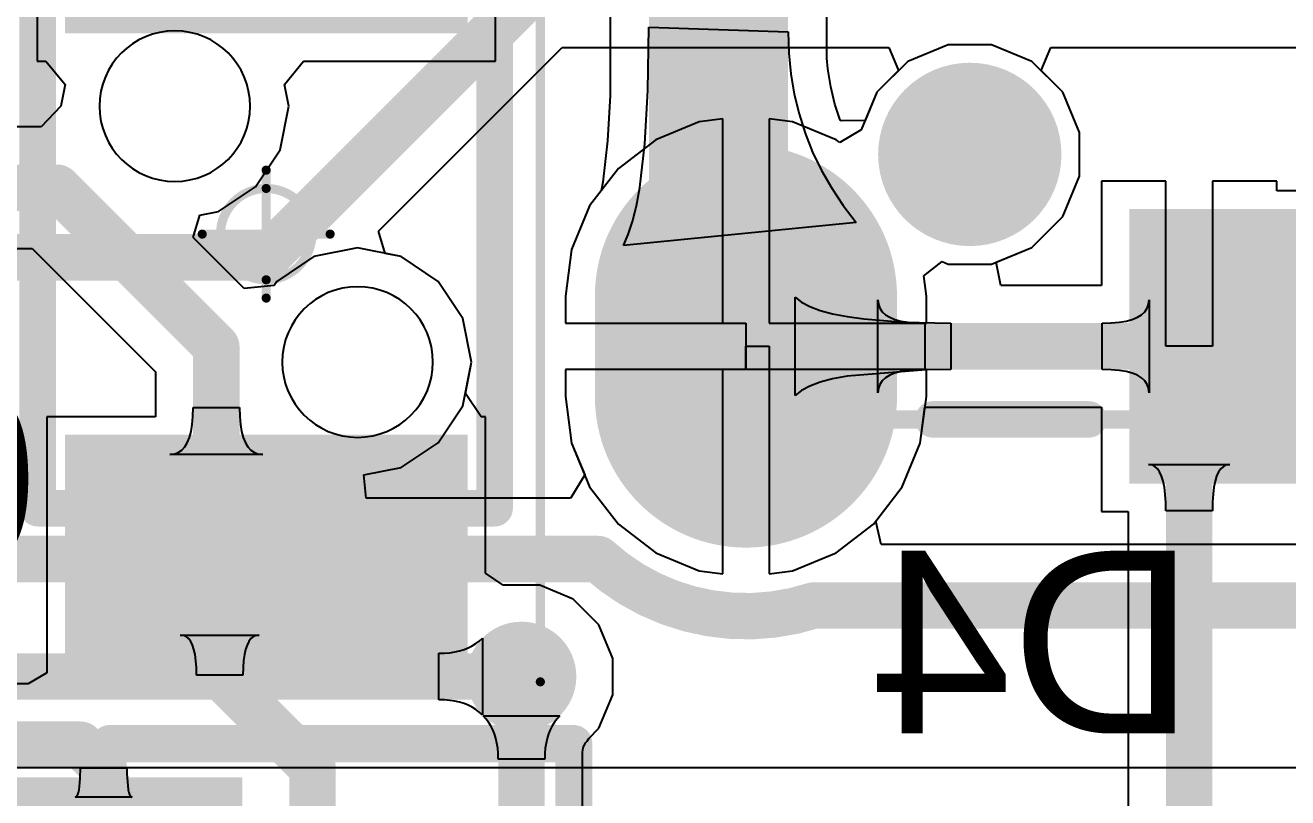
# Model space of a CAD drawing. Header units: inches. Extents: x 1.37 to 4.6, y 1.74 to 5.29.
# Drawn here: x 3.9881 to 4.2601, y 4.7286 to 4.895 of the extents above; entities that cross this region are included whole.
import ezdxf

# ---------------------------------------------------------------- set-up
doc = ezdxf.new("R2010")
doc.units = ezdxf.units.IN
doc.header["$MEASUREMENT"] = 0
for name, color, linetype in [('BottomLayer', 5, 'Continuous'), ('BottomOverlay', 54, 'Continuous'), ('BottomSolder', 6, 'Continuous'), ('KeepOutLayer', 6, 'Continuous'), ('Mechanical13', 56, 'Continuous'), ('Mechanical15', 56, 'Continuous'), ('MultiLayer', 9, 'Continuous'), ('PadHoleLayer', 156, 'Continuous'), ('TopLayer', 1, 'Continuous'), ('TopOverlay', 2, 'Continuous'), ('TopPaste', 8, 'Continuous'), ('TopSolder', 216, 'Continuous'), ('ViaHoleLayer', 16, 'Continuous')]:
    doc.layers.add(name, color=color, linetype=linetype)
doc.styles.add('Arial', font='', dxfattribs={"height": 0.2})
doc.styles.get('Arial').set_extended_font_data('Arial')

# ---------------------------------------------------------------- blocks, each defined once
blk = doc.blocks.new('SOT_23_126')
at = {"layer": 'TopLayer'}
for points in [[(-0.01653, 0.07284), (0.01693, 0.07284), (0.01693, 0.02559), (-0.01653, 0.02559)], [(-0.05373, -0.02538), (-0.02027, -0.02538), (-0.02027, -0.07262), (-0.05373, -0.07262)], [(0.02207, -0.02559), (0.05553, -0.02559), (0.05553, -0.07284), (0.02207, -0.07284)]]:
    blk.add_hatch(color=1, dxfattribs=at).paths.add_polyline_path(points)
at = {"layer": 'TopPaste'}
for points in [[(-0.01653, 0.07284), (0.01693, 0.07284), (0.01693, 0.02559), (-0.01653, 0.02559)], [(-0.05373, -0.02538), (-0.02027, -0.02538), (-0.02027, -0.07262), (-0.05373, -0.07262)], [(0.02207, -0.02559), (0.05553, -0.02559), (0.05553, -0.07284), (0.02207, -0.07284)]]:
    blk.add_hatch(color=8, dxfattribs=at).paths.add_polyline_path(points)
at = {"layer": 'TopSolder'}
for points in [[(-0.02053, 0.07684), (0.02093, 0.07684), (0.02093, 0.02159), (-0.02053, 0.02159)], [(-0.05773, -0.02138), (-0.01627, -0.02138), (-0.01627, -0.07662), (-0.05773, -0.07662)], [(0.01807, -0.02159), (0.05953, -0.02159), (0.05953, -0.07684), (0.01807, -0.07684)]]:
    blk.add_hatch(color=216, dxfattribs=at).paths.add_polyline_path(points)
at = {"layer": 'TopOverlay', "const_width": 0.008}
for points in [[(-0.025, 0.05), (-0.065, 0.05)], [(-0.065, -0.05), (-0.065, 0.05)], [(0.065, 0.05), (0.025, 0.05)], [(0.065, -0.05), (0.065, 0.05)]]:
    blk.add_lwpolyline(points, dxfattribs=at)
at = {"layer": 'TopOverlay'}
for points, const_width in [([(-0.067, 0.05, 1), (-0.063, 0.05, 1)], 0.004), ([(-0.067, 0.05, 1), (-0.063, 0.05, 1)], 0.004), ([(-0.027, 0.05, 1), (-0.023, 0.05, 1)], 0.004), ([(0.023, 0.05, 1), (0.027, 0.05, 1)], 0.004), ([(0.063, 0.05, 1), (0.067, 0.05, 1)], 0.004), ([(0.063, 0.05, 1), (0.067, 0.05, 1)], 0.004), ([(-0.025, -0.005, 1), (-0.03484, -0.005, 1)], 0.00984), ([(-0.0373, -0.005, 1), (-0.03238, -0.005, 1)], 0.00492), ([(-0.02746, -0.005, 1), (-0.02254, -0.005, 1)], 0.00492), ([(-0.067, -0.05, 1), (-0.063, -0.05, 1)], 0.004), ([(0.063, -0.05, 1), (0.067, -0.05, 1)], 0.004)]:
    blk.add_lwpolyline(points, format="xyb", close=True, dxfattribs=dict(at, const_width=const_width))
blk = doc.blocks.new('SODFL4025X160N_186')
at = {"layer": 'TopLayer'}
for points in [[(-0.08661, 0.03937), (-0.04724, 0.03937), (-0.04724, -0.03937), (-0.08661, -0.03937)], [(0.04724, 0.03937), (0.08661, 0.03937), (0.08661, -0.03937), (0.04724, -0.03937)]]:
    blk.add_hatch(color=1, dxfattribs=at).paths.add_polyline_path(points)
at = {"layer": 'TopPaste'}
for points in [[(-0.08268, 0.03543), (-0.05118, 0.03543), (-0.05118, -0.03543), (-0.08268, -0.03543)], [(0.05118, 0.03543), (0.08268, 0.03543), (0.08268, -0.03543), (0.05118, -0.03543)]]:
    blk.add_hatch(color=8, dxfattribs=at).paths.add_polyline_path(points)
at = {"layer": 'TopSolder'}
for points in [[(-0.09061, 0.04337), (-0.04324, 0.04337), (-0.04324, -0.04337), (-0.09061, -0.04337)], [(0.04324, 0.04337), (0.09061, 0.04337), (0.09061, -0.04337), (0.04324, -0.04337)]]:
    blk.add_hatch(color=216, dxfattribs=at).paths.add_polyline_path(points)
at = {"layer": 'KeepOutLayer'}
for points in [[(0.04379, 0.01969, 1), (0.01133, 0.01969, 1)], [(0.01133, 0.01969, 1), (0.01133, 0.01969, 1)], [(0.04379, 0.01969, 1), (0.04379, 0.01969, 1)], [(-0.01133, -0.01969, 1), (-0.04379, -0.01969, 1)], [(-0.04379, -0.01969, 1), (-0.04379, -0.01969, 1)], [(-0.01133, -0.01969, 1), (-0.01133, -0.01969, 1)]]:
    blk.add_lwpolyline(points, format="xyb", close=True, dxfattribs=at)
at = {"layer": 'Mechanical13', "const_width": 0.00787}
for points in [[(-0.05906, 0.04921), (0.05906, 0.04921)], [(-0.05906, 0.04921), (-0.05906, -0.04921)], [(0.05906, 0.04921), (0.05906, -0.04921)], [(-0.05906, -0.04921), (0.05906, -0.04921)]]:
    blk.add_lwpolyline(points, dxfattribs=at)
at = {"layer": 'Mechanical13', "const_width": 0.00394}
for points in [[(-0.06102, 0.04921, 1), (-0.05709, 0.04921, 1)], [(-0.06102, 0.04921, 1), (-0.05709, 0.04921, 1)], [(0.05709, 0.04921, 1), (0.06102, 0.04921, 1)], [(0.05709, 0.04921, 1), (0.06102, 0.04921, 1)], [(-0.06102, -0.04921, 1), (-0.05709, -0.04921, 1)], [(-0.06102, -0.04921, 1), (-0.05709, -0.04921, 1)], [(0.05709, -0.04921, 1), (0.06102, -0.04921, 1)], [(0.05709, -0.04921, 1), (0.06102, -0.04921, 1)]]:
    blk.add_lwpolyline(points, format="xyb", close=True, dxfattribs=at)
at = {"layer": 'Mechanical15', "const_width": 0.00197}
for points in [[(-0.09646, 0.05906), (0.09646, 0.05906)], [(-0.09646, 0.05906), (-0.09646, -0.05906)], [(0.09646, 0.05906), (0.09646, -0.05906)], [(0, 0.01378), (0, -0.01378)], [(-0.01378, 0), (0.01378, 0)], [(-0.09646, -0.05906), (0.09646, -0.05906)]]:
    blk.add_lwpolyline(points, dxfattribs=at)
at = {"layer": 'Mechanical15'}
for points, const_width in [([(-0.09695, 0.05906, 1), (-0.09596, 0.05906, 1)], 0.000984), ([(-0.09695, 0.05906, 1), (-0.09596, 0.05906, 1)], 0.000984), ([(0.09596, 0.05906, 1), (0.09695, 0.05906, 1)], 0.000984), ([(0.09596, 0.05906, 1), (0.09695, 0.05906, 1)], 0.000984), ([(-0.00049, 0.01378, 1), (0.00049, 0.01378, 1)], 0.000984), ([(0.00984, 0, 1), (-0.00984, 0, 1)], 0.00197), ([(-0.01427, 0, 1), (-0.01329, 0, 1)], 0.000984), ([(-0.01033, 0, 1), (-0.00935, 0, 1)], 0.000984), ([(0.00935, 0, 1), (0.01033, 0, 1)], 0.000984), ([(0.01329, 0, 1), (0.01427, 0, 1)], 0.000984), ([(-0.00049, -0.01378, 1), (0.00049, -0.01378, 1)], 0.000984), ([(-0.09695, -0.05906, 1), (-0.09596, -0.05906, 1)], 0.000984), ([(-0.09695, -0.05906, 1), (-0.09596, -0.05906, 1)], 0.000984), ([(0.09596, -0.05906, 1), (0.09695, -0.05906, 1)], 0.000984), ([(0.09596, -0.05906, 1), (0.09695, -0.05906, 1)], 0.000984)]:
    blk.add_lwpolyline(points, format="xyb", close=True, dxfattribs=dict(at, const_width=const_width))
at = {"layer": 'TopOverlay', "const_width": 0.00787}
for points in [[(-0.05906, 0.04921), (0.05906, 0.04921)], [(-0.05906, 0.04921), (-0.05906, 0.04331)], [(0.05906, 0.04921), (0.05906, 0.04331)], [(-0.05906, -0.04331), (-0.05906, -0.04921)], [(0.05906, -0.04331), (0.05906, -0.04921)], [(-0.05906, -0.04921), (0.05906, -0.04921)]]:
    blk.add_lwpolyline(points, dxfattribs=at)
at = {"layer": 'TopOverlay', "const_width": 0.00394}
for points in [[(-0.06102, 0.04921, 1), (-0.05709, 0.04921, 1)], [(-0.06102, 0.04921, 1), (-0.05709, 0.04921, 1)], [(0.05709, 0.04921, 1), (0.06102, 0.04921, 1)], [(0.05709, 0.04921, 1), (0.06102, 0.04921, 1)], [(-0.06102, 0.04331, 1), (-0.05709, 0.04331, 1)], [(0.05709, 0.04331, 1), (0.06102, 0.04331, 1)], [(-0.06102, -0.04331, 1), (-0.05709, -0.04331, 1)], [(0.05709, -0.04331, 1), (0.06102, -0.04331, 1)], [(-0.06102, -0.04921, 1), (-0.05709, -0.04921, 1)], [(-0.06102, -0.04921, 1), (-0.05709, -0.04921, 1)], [(0.05709, -0.04921, 1), (0.06102, -0.04921, 1)], [(0.05709, -0.04921, 1), (0.06102, -0.04921, 1)]]:
    blk.add_lwpolyline(points, format="xyb", close=True, dxfattribs=at)
at = {"layer": 'TopPaste', "const_width": 0.00394}
for points in [[(-0.08268, 0.0315, -0.414214), (-0.07874, 0.03543)], [(-0.05512, 0.03543, -0.414214), (-0.05118, 0.0315)], [(0.05118, 0.0315, -0.414214), (0.05512, 0.03543)], [(0.07874, 0.03543, -0.414214), (0.08268, 0.0315)], [(-0.07874, -0.03543, -0.414214), (-0.08268, -0.0315)], [(-0.05118, -0.0315, -0.414214), (-0.05512, -0.03543)], [(0.05512, -0.03543, -0.414214), (0.05118, -0.0315)], [(0.08268, -0.0315, -0.414214), (0.07874, -0.03543)]]:
    blk.add_lwpolyline(points, format="xyb", dxfattribs=at)
for points in [[(-0.07874, 0.03543), (-0.05512, 0.03543)], [(0.05512, 0.03543), (0.07874, 0.03543)], [(-0.08268, 0.0315), (-0.08268, -0.0315)], [(-0.05118, 0.0315), (-0.05118, -0.0315)], [(0.05118, 0.0315), (0.05118, -0.0315)], [(0.08268, 0.0315), (0.08268, -0.0315)], [(-0.07874, -0.03543), (-0.05512, -0.03543)], [(0.05512, -0.03543), (0.07874, -0.03543)]]:
    blk.add_lwpolyline(points, dxfattribs=at)
at = {"layer": 'TopPaste', "const_width": 0.00197}
for points in [[(-0.07972, 0.03543, 1), (-0.07776, 0.03543, 1)], [(-0.07972, 0.03543, 1), (-0.07776, 0.03543, 1)], [(-0.0561, 0.03543, 1), (-0.05413, 0.03543, 1)], [(-0.0561, 0.03543, 1), (-0.05413, 0.03543, 1)], [(0.05413, 0.03543, 1), (0.0561, 0.03543, 1)], [(0.05413, 0.03543, 1), (0.0561, 0.03543, 1)], [(0.07776, 0.03543, 1), (0.07972, 0.03543, 1)], [(0.07776, 0.03543, 1), (0.07972, 0.03543, 1)], [(-0.08366, 0.0315, 1), (-0.08169, 0.0315, 1)], [(-0.08366, 0.0315, 1), (-0.08169, 0.0315, 1)], [(-0.05217, 0.0315, 1), (-0.0502, 0.0315, 1)], [(-0.05217, 0.0315, 1), (-0.0502, 0.0315, 1)], [(0.0502, 0.0315, 1), (0.05217, 0.0315, 1)], [(0.0502, 0.0315, 1), (0.05217, 0.0315, 1)], [(0.08169, 0.0315, 1), (0.08366, 0.0315, 1)], [(0.08169, 0.0315, 1), (0.08366, 0.0315, 1)], [(-0.08366, -0.0315, 1), (-0.08169, -0.0315, 1)], [(-0.08366, -0.0315, 1), (-0.08169, -0.0315, 1)], [(-0.05217, -0.0315, 1), (-0.0502, -0.0315, 1)], [(-0.05217, -0.0315, 1), (-0.0502, -0.0315, 1)], [(0.0502, -0.0315, 1), (0.05217, -0.0315, 1)], [(0.0502, -0.0315, 1), (0.05217, -0.0315, 1)], [(0.08169, -0.0315, 1), (0.08366, -0.0315, 1)], [(0.08169, -0.0315, 1), (0.08366, -0.0315, 1)], [(-0.07972, -0.03543, 1), (-0.07776, -0.03543, 1)], [(-0.07972, -0.03543, 1), (-0.07776, -0.03543, 1)], [(-0.0561, -0.03543, 1), (-0.05413, -0.03543, 1)], [(-0.0561, -0.03543, 1), (-0.05413, -0.03543, 1)], [(0.05413, -0.03543, 1), (0.0561, -0.03543, 1)], [(0.05413, -0.03543, 1), (0.0561, -0.03543, 1)], [(0.07776, -0.03543, 1), (0.07972, -0.03543, 1)], [(0.07776, -0.03543, 1), (0.07972, -0.03543, 1)]]:
    blk.add_lwpolyline(points, format="xyb", close=True, dxfattribs=at)
at = {"layer": 'TopOverlay', "style": 'Arial'}
blk.add_text('BOOT', height=0.03937, rotation=-90, dxfattribs=at).set_placement((0.10392, 0.05157))
blk = doc.blocks.new('629105150521_188')
at = {"layer": 'BottomLayer'}
h = blk.add_hatch(color=5, dxfattribs=at)
edge = h.paths.add_edge_path()
edge.add_arc((0.14665, 0.10335), 0.02854, 180, 360)
edge.add_line((0.1752, 0.10335), (0.1752, 0.125))
edge.add_arc((0.14665, 0.125), 0.02854, 0, 180)
edge.add_line((0.11811, 0.125), (0.11811, 0.10335))
h = blk.add_hatch(color=5, dxfattribs=at)
edge = h.paths.add_edge_path()
edge.add_arc((0.09843, 0.07283), 0.01575, 0, 360)
at = {"layer": 'BottomSolder'}
h = blk.add_hatch(color=6, dxfattribs=at)
edge = h.paths.add_edge_path()
edge.add_arc((0.14665, 0.10335), 0.03254, 180, 360)
edge.add_line((0.1792, 0.10335), (0.1792, 0.125))
edge.add_arc((0.14665, 0.125), 0.03254, 0, 180)
edge.add_line((0.11411, 0.125), (0.11411, 0.10335))
h = blk.add_hatch(color=6, dxfattribs=at)
edge = h.paths.add_edge_path()
edge.add_arc((0.09843, 0.07283), 0.01975, 0, 360)
at = {"layer": 'MultiLayer'}
h = blk.add_hatch(color=9, dxfattribs=at)
edge = h.paths.add_edge_path()
edge.add_arc((0.14665, 0.10335), 0.02854, 180, 360)
edge.add_line((0.1752, 0.10335), (0.1752, 0.125))
edge.add_arc((0.14665, 0.125), 0.02854, 0, 180)
edge.add_line((0.11811, 0.125), (0.11811, 0.10335))
h = blk.add_hatch(color=9, dxfattribs=at)
edge = h.paths.add_edge_path()
edge.add_arc((0.09843, 0.07283), 0.01575, 0, 360)
at = {"layer": 'PadHoleLayer'}
h = blk.add_hatch(color=156, dxfattribs=at)
edge = h.paths.add_edge_path()
edge.add_arc((0.14665, 0.10335), 0.01673, 180, 360)
edge.add_line((0.16339, 0.10335), (0.16339, 0.125))
edge.add_arc((0.14665, 0.125), 0.01673, 0, 180)
edge.add_line((0.12992, 0.125), (0.12992, 0.10335))
h = blk.add_hatch(color=156, dxfattribs=at)
edge = h.paths.add_edge_path()
edge.add_arc((0.09843, 0.07283), 0.01575, 0, 360)
at = {"layer": 'TopLayer'}
h = blk.add_hatch(color=1, dxfattribs=at)
edge = h.paths.add_edge_path()
edge.add_arc((0.14665, 0.10335), 0.02854, 180, 360)
edge.add_line((0.1752, 0.10335), (0.1752, 0.125))
edge.add_arc((0.14665, 0.125), 0.02854, 0, 180)
edge.add_line((0.11811, 0.125), (0.11811, 0.10335))
for points in [[(0.01673, 0.13976), (0.03445, 0.13976), (0.03445, 0.08858), (0.01673, 0.08858)], [(0.04232, 0.13976), (0.06004, 0.13976), (0.06004, 0.08858), (0.04232, 0.08858)]]:
    blk.add_hatch(color=1, dxfattribs=at).paths.add_polyline_path(points)
h = blk.add_hatch(color=1, dxfattribs=at)
edge = h.paths.add_edge_path()
edge.add_arc((0.09843, 0.07283), 0.01575, 0, 360)
at = {"layer": 'TopPaste'}
for points in [[(0.01673, 0.13976), (0.03445, 0.13976), (0.03445, 0.08858), (0.01673, 0.08858)], [(0.04232, 0.13976), (0.06004, 0.13976), (0.06004, 0.08858), (0.04232, 0.08858)]]:
    blk.add_hatch(color=8, dxfattribs=at).paths.add_polyline_path(points)
at = {"layer": 'TopSolder'}
h = blk.add_hatch(color=216, dxfattribs=at)
edge = h.paths.add_edge_path()
edge.add_arc((0.14665, 0.10335), 0.03254, 180, 360)
edge.add_line((0.1792, 0.10335), (0.1792, 0.125))
edge.add_arc((0.14665, 0.125), 0.03254, 0, 180)
edge.add_line((0.11411, 0.125), (0.11411, 0.10335))
for points in [[(0.01273, 0.14376), (0.03845, 0.14376), (0.03845, 0.08458), (0.01273, 0.08458)], [(0.03832, 0.14376), (0.06404, 0.14376), (0.06404, 0.08458), (0.03832, 0.08458)]]:
    blk.add_hatch(color=216, dxfattribs=at).paths.add_polyline_path(points)
h = blk.add_hatch(color=216, dxfattribs=at)
edge = h.paths.add_edge_path()
edge.add_arc((0.09843, 0.07283), 0.01975, 0, 360)
at = {"layer": 'Mechanical13', "const_width": 0.00394}
for points in [[(0.15748, 0.12992), (-0.15748, 0.12992)], [(0.15748, 0.12992), (0.15748, -0.08268)]]:
    blk.add_lwpolyline(points, dxfattribs=at)
at = {"layer": 'Mechanical13', "const_width": 0.00197}
blk.add_lwpolyline([(0.1565, 0.12992, 1), (0.15846, 0.12992, 1)], format="xyb", close=True, dxfattribs=at)
blk.add_lwpolyline([(0.1565, 0.12992, 1), (0.15846, 0.12992, 1)], format="xyb", close=True, dxfattribs=at)
at = {"layer": 'TopOverlay', "const_width": 0.00787}
for points in [[(0.1063, 0.12992), (0.07283, 0.12992)], [(0.15748, 0.06496), (0.15748, 0.01181)]]:
    blk.add_lwpolyline(points, dxfattribs=at)
at = {"layer": 'TopOverlay', "const_width": 0.00394}
for points in [[(0.07087, 0.12992, 1), (0.0748, 0.12992, 1)], [(0.10433, 0.12992, 1), (0.10827, 0.12992, 1)], [(0.15551, 0.06496, 1), (0.15945, 0.06496, 1)]]:
    blk.add_lwpolyline(points, format="xyb", close=True, dxfattribs=at)

msp = doc.modelspace()

# ---------------------------------------------------------------- hatches: boundary and pattern name
at = {"layer": 'BottomLayer'}
h = msp.add_hatch(color=5, dxfattribs=at)
edge = h.paths.add_edge_path()
edge.add_arc((4.095, 4.75469), 0.01181, 0, 360)
at = {"layer": 'TopLayer'}
h = msp.add_hatch(color=1, dxfattribs=at)
edge = h.paths.add_edge_path()
edge.add_arc((4.095, 4.75469), 0.01181, 0, 360)
at = {"layer": 'ViaHoleLayer'}
h = msp.add_hatch(color=16, dxfattribs=at)
edge = h.paths.add_edge_path()
edge.add_arc((4.095, 4.75469), 0.00591, 0, 360)

# ---------------------------------------------------------------- linework, layer by layer
at = {"layer": 'BottomLayer'}
for p, q in [((4.06418, 4.85062), (4.10378, 4.89022)), ((4.10378, 4.89022), (4.17415, 4.89022)), ((4.17415, 4.89022), (4.17622, 4.88522)), ((4.20693, 4.88522), (4.209, 4.89022)), ((4.209, 4.89022), (4.26622, 4.89022)), ((4.17622, 4.88522), (4.17155, 4.88055)), ((4.2116, 4.88055), (4.20693, 4.88522)), ((4.17155, 4.88055), (4.1682, 4.87247)), ((4.2152, 4.87186), (4.2116, 4.88055)), ((4.13328, 4.8742), (4.12391, 4.87032)), ((4.13835, 4.87487), (4.13328, 4.8742)), ((4.13835, 4.83083), (4.13835, 4.87487)), ((4.15341, 4.8742), (4.14835, 4.87487)), ((4.14835, 4.87487), (4.14835, 4.83083)), ((4.16278, 4.87032), (4.15341, 4.8742)), ((4.1682, 4.87247), (4.16355, 4.86973)), ((4.2152, 4.86247), (4.2152, 4.87186)), ((4.12391, 4.87032), (4.11586, 4.86414)), ((4.16355, 4.86973), (4.16278, 4.87032)), ((4.11586, 4.86414), (4.10968, 4.85609)), ((4.2116, 4.85378), (4.2152, 4.86247)), ((4.10968, 4.85609), (4.1058, 4.84672)), ((4.20496, 4.84714), (4.2116, 4.85378)), ((4.06564, 4.84584), (4.06418, 4.85062)), ((4.1058, 4.84672), (4.10447, 4.83665)), ((4.19627, 4.84354), (4.20496, 4.84714)), ((4.06909, 4.84515), (4.06564, 4.84584)), ((4.07706, 4.83982), (4.06909, 4.84515)), ((4.18165, 4.84102), (4.18561, 4.84407)), ((4.18561, 4.84407), (4.18688, 4.84354)), ((4.18688, 4.84354), (4.19627, 4.84354)), ((4.08239, 4.83185), (4.07706, 4.83982)), ((4.18222, 4.83665), (4.18165, 4.84102)), ((4.10447, 4.83665), (4.10447, 4.83083)), ((4.18222, 4.83083), (4.18222, 4.83665)), ((4.08426, 4.82244), (4.08239, 4.83185)), ((4.10447, 4.83083), (4.13835, 4.83083)), ((4.14835, 4.83083), (4.18222, 4.83083)), ((4.14335, 4.82083), (4.14335, 4.82583)), ((4.14335, 4.82583), (4.14335, 4.82583)), ((4.14335, 4.82583), (4.14335, 4.82083)), ((4.08239, 4.81304), (4.08426, 4.82244)), ((4.14335, 4.82083), (4.10447, 4.82083)), ((4.10447, 4.82083), (4.10447, 4.815)), ((4.18222, 4.82083), (4.14335, 4.82083)), ((4.18222, 4.815), (4.18222, 4.82083)), ((4.10447, 4.815), (4.1058, 4.80494)), ((4.1809, 4.80494), (4.18222, 4.815)), ((4.07706, 4.80506), (4.08239, 4.81304)), ((4.06909, 4.79973), (4.07706, 4.80506)), ((4.1058, 4.80494), (4.10862, 4.79813)), ((4.17701, 4.79556), (4.1809, 4.80494)), ((4.06101, 4.79813), (4.06909, 4.79973)), ((4.06151, 4.79313), (4.06101, 4.79813)), ((4.10862, 4.79813), (4.1056, 4.79316)), ((4.17131, 4.78813), (4.17701, 4.79556)), ((4.10555, 4.79313), (4.06151, 4.79313)), ((4.1056, 4.79316), (4.10555, 4.79313)), ((4.17248, 4.78313), (4.17131, 4.78813)), ((4.345, 4.78313), (4.17248, 4.78313)), ((4.08517, 4.76178), (4.0859, 4.76233)), ((4.0859, 4.76233), (4.08657, 4.76295)), ((4.08657, 4.76295), (4.08657, 4.74642)), ((4.07721, 4.75969), (4.07841, 4.75972)), ((4.07721, 4.74969), (4.07721, 4.75969)), ((4.07841, 4.75972), (4.07955, 4.75982)), ((4.07955, 4.75982), (4.08064, 4.75998)), ((4.08064, 4.75998), (4.08166, 4.76021)), ((4.08166, 4.76021), (4.08263, 4.7605)), ((4.08263, 4.7605), (4.08353, 4.76086)), ((4.08353, 4.76086), (4.08438, 4.76129)), ((4.08438, 4.76129), (4.08517, 4.76178)), ((4.07841, 4.74965), (4.07721, 4.74969)), ((4.07955, 4.74955), (4.07841, 4.74965)), ((4.08064, 4.74939), (4.07955, 4.74955)), ((4.08166, 4.74916), (4.08064, 4.74939)), ((4.08263, 4.74887), (4.08166, 4.74916)), ((4.08353, 4.74851), (4.08263, 4.74887)), ((4.08438, 4.74808), (4.08353, 4.74851)), ((4.08517, 4.74759), (4.08438, 4.74808)), ((4.0859, 4.74704), (4.08517, 4.74759)), ((4.08657, 4.74642), (4.0859, 4.74704)), ((4.33, 4.735), (3.965, 4.735))]:
    msp.add_line(p, q, dxfattribs=at)
at = {"layer": 'BottomLayer', "const_width": 0.01}
for points in [[(4.04, 4.845), (4.09835, 4.90335)], [(3.92323, 4.845), (4.04, 4.845)], [(3.69426, 4.78), (4.1115, 4.78)], [(4.15799, 4.77), (4.345, 4.77)], [(3.38469, 4.75469), (4.095, 4.75469)]]:
    msp.add_lwpolyline(points, dxfattribs=at)
at = {"layer": 'BottomLayer', "const_width": 0.005}
for points in [[(4.0375, 4.845, 1), (4.0425, 4.845, 1)], [(4.0375, 4.845, 1), (4.0425, 4.845, 1)], [(4.109, 4.78, 1), (4.114, 4.78, 1)], [(4.109, 4.78, 1), (4.114, 4.78, 1)], [(4.15549, 4.77, 1), (4.16049, 4.77, 1)], [(4.15549, 4.77, 1), (4.16049, 4.77, 1)], [(4.0925, 4.75469, 1), (4.0975, 4.75469, 1)]]:
    msp.add_lwpolyline(points, format="xyb", close=True, dxfattribs=at)
at = {"layer": 'BottomLayer', "const_width": 0.01}
msp.add_lwpolyline([(4.15799, 4.77, -0.269486), (4.1115, 4.78)], format="xyb", dxfattribs=at)
at = {"layer": 'TopLayer'}
for p, q in [((4.16076, 4.8879), (4.16076, 4.93942)), ((4.08937, 4.88724), (4.08937, 4.91731)), ((3.99063, 4.90592), (3.99063, 4.88724)), ((4.11412, 4.90322), (4.11412, 4.87986)), ((4.12222, 4.88093), (4.12244, 4.89456)), ((4.12244, 4.89456), (4.15244, 4.8936)), ((4.15244, 4.8936), (4.15259, 4.88901)), ((4.18688, 4.89079), (4.17819, 4.88719)), ((4.19627, 4.89079), (4.18688, 4.89079)), ((4.20496, 4.88719), (4.19627, 4.89079)), ((4.15259, 4.88901), (4.15303, 4.88452)), ((4.16099, 4.88558), (4.16076, 4.8879)), ((3.99063, 4.88724), (3.99256, 4.88724)), ((3.99256, 4.88724), (3.99667, 4.88224)), ((4.04396, 4.88224), (4.04807, 4.88724)), ((4.04807, 4.88724), (4.08937, 4.88724)), ((4.16163, 4.88175), (4.16099, 4.88558)), ((4.17819, 4.88719), (4.17155, 4.88055)), ((4.2116, 4.88055), (4.20496, 4.88719)), ((3.99667, 4.88224), (3.99574, 4.87756)), ((4.04489, 4.87756), (4.04396, 4.88224)), ((4.15303, 4.88452), (4.15376, 4.88015)), ((4.11412, 4.87986), (4.11356, 4.87011)), ((4.12156, 4.86942), (4.12222, 4.88093)), ((4.15376, 4.88015), (4.15479, 4.87588)), ((4.16252, 4.87803), (4.16163, 4.88175)), ((4.17155, 4.88055), (4.16903, 4.87447)), ((4.2152, 4.87186), (4.2116, 4.88055)), ((3.99574, 4.87756), (3.99152, 4.87312)), ((4.04302, 4.86815), (4.04489, 4.87756)), ((4.16364, 4.87452), (4.16252, 4.87803)), ((4.15479, 4.87588), (4.1561, 4.87172)), ((4.16383, 4.87442), (4.16364, 4.87452)), ((4.16903, 4.87447), (4.16383, 4.87442)), ((3.99152, 4.87312), (3.96934, 4.87312)), ((4.1561, 4.87172), (4.15772, 4.86766)), ((4.2152, 4.86247), (4.2152, 4.87186)), ((4.11356, 4.87011), (4.11252, 4.86121)), ((4.12047, 4.86002), (4.12156, 4.86942)), ((4.03769, 4.86018), (4.04302, 4.86815)), ((4.15772, 4.86766), (4.15962, 4.86372)), ((4.15962, 4.86372), (4.16182, 4.85988)), ((4.02972, 4.85485), (4.03769, 4.86018)), ((4.11252, 4.86121), (4.11219, 4.85936)), ((4.2116, 4.85378), (4.2152, 4.86247)), ((4.23382, 4.86142), (4.21996, 4.86142)), ((4.21996, 4.86142), (4.21996, 4.83895)), ((4.23382, 4.82583), (4.23382, 4.86142)), ((4.25768, 4.86142), (4.24382, 4.86142)), ((4.24382, 4.86142), (4.24382, 4.82583)), ((4.25768, 4.85929), (4.25768, 4.86142)), ((4.11219, 4.85936), (4.10968, 4.85609)), ((4.11976, 4.85612), (4.12047, 4.86002)), ((4.16182, 4.85988), (4.16431, 4.85615)), ((4.35791, 4.85929), (4.25768, 4.85929)), ((4.02574, 4.85406), (4.02972, 4.85485)), ((4.10968, 4.85609), (4.1058, 4.84672)), ((4.11893, 4.85274), (4.11976, 4.85612)), ((4.16431, 4.85615), (4.16709, 4.85252)), ((4.02429, 4.84927), (4.02574, 4.85406)), ((4.16709, 4.85252), (4.11696, 4.84758)), ((4.118, 4.8499), (4.11893, 4.85274)), ((4.20496, 4.84714), (4.2116, 4.85378)), ((4.03527, 4.83829), (4.02429, 4.84927)), ((4.11696, 4.84758), (4.118, 4.8499)), ((3.96934, 4.84687), (3.98957, 4.84687)), ((3.98957, 4.84687), (4.01613, 4.8203)), ((4.05968, 4.84702), (4.05028, 4.84515)), ((4.06909, 4.84515), (4.05968, 4.84702)), ((4.1058, 4.84672), (4.10447, 4.83665)), ((4.19726, 4.84395), (4.20496, 4.84714)), ((4.05028, 4.84515), (4.04231, 4.83982)), ((4.07706, 4.83982), (4.06909, 4.84515)), ((4.19826, 4.83895), (4.19726, 4.84395)), ((4.04171, 4.83893), (4.03527, 4.83829)), ((4.04231, 4.83982), (4.04171, 4.83893)), ((4.08239, 4.83185), (4.07706, 4.83982)), ((4.21996, 4.83895), (4.19826, 4.83895)), ((4.10447, 4.83665), (4.10447, 4.83083)), ((4.15395, 4.81521), (4.15395, 4.83644)), ((4.15395, 4.83644), (4.15529, 4.83537)), ((4.17179, 4.81583), (4.17179, 4.83583)), ((4.17179, 4.83583), (4.17189, 4.83488)), ((4.2301, 4.83488), (4.2302, 4.83583)), ((4.2302, 4.83583), (4.2302, 4.81583)), ((4.15529, 4.83537), (4.15709, 4.83442)), ((4.15709, 4.83442), (4.15933, 4.83358)), ((4.15933, 4.83358), (4.16201, 4.83285)), ((4.17189, 4.83488), (4.17219, 4.83403)), ((4.17219, 4.83403), (4.1727, 4.83328)), ((4.1727, 4.83328), (4.17341, 4.83263)), ((4.22858, 4.83263), (4.22929, 4.83328)), ((4.22929, 4.83328), (4.2298, 4.83403)), ((4.2298, 4.83403), (4.2301, 4.83488)), ((4.08426, 4.82244), (4.08239, 4.83185)), ((4.10447, 4.83083), (4.14335, 4.83083)), ((4.14335, 4.83083), (4.14335, 4.82583)), ((4.16201, 4.83285), (4.16514, 4.83223)), ((4.16514, 4.83223), (4.16872, 4.83172)), ((4.16872, 4.83172), (4.17721, 4.83105)), ((4.17341, 4.83263), (4.17432, 4.83208)), ((4.17432, 4.83208), (4.17543, 4.83163)), ((4.17543, 4.83163), (4.17675, 4.83128)), ((4.17675, 4.83128), (4.17826, 4.83103)), ((4.17721, 4.83105), (4.18749, 4.83083)), ((4.17826, 4.83103), (4.17998, 4.83088)), ((4.17998, 4.83088), (4.18191, 4.83083)), ((4.18191, 4.83083), (4.18191, 4.82083)), ((4.18749, 4.83083), (4.18749, 4.82083)), ((4.22008, 4.83083), (4.222, 4.83088)), ((4.22008, 4.82083), (4.22008, 4.83083)), ((4.222, 4.83088), (4.22372, 4.83103)), ((4.22372, 4.83103), (4.22524, 4.83128)), ((4.22524, 4.83128), (4.22656, 4.83163)), ((4.22656, 4.83163), (4.22767, 4.83208)), ((4.22767, 4.83208), (4.22858, 4.83263)), ((4.14335, 4.82583), (4.14835, 4.82583)), ((4.14835, 4.82583), (4.14835, 4.77678)), ((4.24382, 4.82583), (4.23382, 4.82583)), ((4.08291, 4.81563), (4.08426, 4.82244)), ((4.01613, 4.8203), (4.01613, 4.81063)), ((4.13835, 4.82083), (4.10447, 4.82083)), ((4.10447, 4.82083), (4.10447, 4.815)), ((4.13835, 4.77678), (4.13835, 4.82083)), ((4.16514, 4.81942), (4.16201, 4.81881)), ((4.18213, 4.82077), (4.16514, 4.81942)), ((4.17432, 4.81958), (4.17341, 4.81903)), ((4.17543, 4.82003), (4.17432, 4.81958)), ((4.17675, 4.82038), (4.17543, 4.82003)), ((4.17826, 4.82063), (4.17675, 4.82038)), ((4.17998, 4.82078), (4.17826, 4.82063)), ((4.18191, 4.82083), (4.17998, 4.82078)), ((4.18749, 4.82083), (4.18213, 4.82077)), ((4.222, 4.82078), (4.22008, 4.82083)), ((4.22372, 4.82063), (4.222, 4.82078)), ((4.22524, 4.82038), (4.22372, 4.82063)), ((4.22656, 4.82003), (4.22524, 4.82038)), ((4.22767, 4.81958), (4.22656, 4.82003)), ((4.22858, 4.81903), (4.22767, 4.81958)), ((4.15709, 4.81723), (4.15529, 4.81628)), ((4.15933, 4.81808), (4.15709, 4.81723)), ((4.16201, 4.81881), (4.15933, 4.81808)), ((4.17189, 4.81678), (4.17179, 4.81583)), ((4.17219, 4.81763), (4.17189, 4.81678)), ((4.1727, 4.81838), (4.17219, 4.81763)), ((4.17341, 4.81903), (4.1727, 4.81838)), ((4.22929, 4.81838), (4.22858, 4.81903)), ((4.2298, 4.81763), (4.22929, 4.81838)), ((4.2301, 4.81678), (4.2298, 4.81763)), ((4.2302, 4.81583), (4.2301, 4.81678)), ((4.08634, 4.81063), (4.08291, 4.81563)), ((4.10447, 4.815), (4.1058, 4.80494)), ((4.15529, 4.81628), (4.15395, 4.81521)), ((4.02421, 4.81071), (4.02426, 4.81264)), ((4.02426, 4.81264), (4.03426, 4.81264)), ((4.03426, 4.81264), (4.03431, 4.81071)), ((4.1809, 4.80494), (4.18192, 4.8127)), ((4.18192, 4.8127), (4.21996, 4.8127)), ((4.21996, 4.8127), (4.21996, 4.79024)), ((4.01613, 4.81063), (3.99276, 4.81063)), ((3.99276, 4.81063), (3.99276, 4.75551)), ((4.02381, 4.80747), (4.02406, 4.80899)), ((4.02406, 4.80899), (4.02421, 4.81071)), ((4.03431, 4.81071), (4.03446, 4.80899)), ((4.03446, 4.80899), (4.03471, 4.80747)), ((4.08724, 4.81063), (4.08634, 4.81063)), ((4.08724, 4.77694), (4.08724, 4.81063)), ((4.02301, 4.80505), (4.02346, 4.80616)), ((4.02346, 4.80616), (4.02381, 4.80747)), ((4.03471, 4.80747), (4.03506, 4.80616)), ((4.03506, 4.80616), (4.03551, 4.80505)), ((4.02106, 4.80292), (4.02181, 4.80343)), ((4.02181, 4.80343), (4.02246, 4.80414)), ((4.02246, 4.80414), (4.02301, 4.80505)), ((4.03551, 4.80505), (4.03606, 4.80414)), ((4.03606, 4.80414), (4.03671, 4.80343)), ((4.03671, 4.80343), (4.03746, 4.80292)), ((4.1058, 4.80494), (4.10968, 4.79556)), ((4.17701, 4.79556), (4.1809, 4.80494)), ((4.01926, 4.80252), (4.02021, 4.80262)), ((4.03926, 4.80252), (4.01926, 4.80252)), ((4.02021, 4.80262), (4.02106, 4.80292)), ((4.03746, 4.80292), (4.03831, 4.80262)), ((4.03831, 4.80262), (4.03926, 4.80252)), ((4.23079, 4.80026), (4.23008, 4.80036)), ((4.23008, 4.80036), (4.24756, 4.80036)), ((4.24756, 4.80036), (4.24685, 4.80026)), ((4.23143, 4.79996), (4.23079, 4.80026)), ((4.23199, 4.79946), (4.23143, 4.79996)), ((4.23247, 4.79876), (4.23199, 4.79946)), ((4.23288, 4.79786), (4.23247, 4.79876)), ((4.23322, 4.79676), (4.23288, 4.79786)), ((4.24475, 4.79786), (4.24442, 4.79676)), ((4.24516, 4.79876), (4.24475, 4.79786)), ((4.24565, 4.79946), (4.24516, 4.79876)), ((4.24621, 4.79996), (4.24565, 4.79946)), ((4.24685, 4.80026), (4.24621, 4.79996)), ((4.10968, 4.79556), (4.11586, 4.78751)), ((4.17084, 4.78751), (4.17701, 4.79556)), ((4.23348, 4.79546), (4.23322, 4.79676)), ((4.23378, 4.79226), (4.23348, 4.79546)), ((4.24416, 4.79546), (4.24397, 4.79396)), ((4.24442, 4.79676), (4.24416, 4.79546)), ((4.23382, 4.79036), (4.23378, 4.79226)), ((4.24386, 4.79226), (4.24382, 4.79036)), ((4.24397, 4.79396), (4.24386, 4.79226)), ((4.21996, 4.79024), (4.22569, 4.79024)), ((4.22569, 4.79024), (4.22569, 4.71519)), ((4.24382, 4.79036), (4.23382, 4.79036)), ((4.11586, 4.78751), (4.12391, 4.78133)), ((4.16278, 4.78133), (4.17084, 4.78751)), ((4.12391, 4.78133), (4.13328, 4.77745)), ((4.15341, 4.77745), (4.16278, 4.78133)), ((4.09108, 4.77437), (4.08724, 4.77694)), ((4.13328, 4.77745), (4.13835, 4.77678)), ((4.14835, 4.77678), (4.15341, 4.77745)), ((4.09892, 4.77437), (4.09108, 4.77437)), ((4.10615, 4.77137), (4.09892, 4.77437)), ((4.11169, 4.76584), (4.10615, 4.77137)), ((4.11468, 4.7586), (4.11169, 4.76584)), ((4.02216, 4.76354), (4.02149, 4.76363)), ((4.02149, 4.76363), (4.03851, 4.76363)), ((4.02276, 4.76328), (4.02216, 4.76354)), ((4.02328, 4.76285), (4.02276, 4.76328)), ((4.02374, 4.76225), (4.02328, 4.76285)), ((4.02412, 4.76147), (4.02374, 4.76225)), ((4.03626, 4.76225), (4.03588, 4.76147)), ((4.03672, 4.76285), (4.03626, 4.76225)), ((4.03724, 4.76328), (4.03672, 4.76285)), ((4.03784, 4.76354), (4.03724, 4.76328)), ((4.03851, 4.76363), (4.03784, 4.76354)), ((4.02444, 4.76052), (4.02412, 4.76147)), ((4.02468, 4.7594), (4.02444, 4.76052)), ((4.03556, 4.76052), (4.03532, 4.7594)), ((4.03588, 4.76147), (4.03556, 4.76052)), ((4.02496, 4.75664), (4.02468, 4.7594)), ((4.03514, 4.75811), (4.03504, 4.75664)), ((4.03532, 4.7594), (4.03514, 4.75811)), ((4.11468, 4.75077), (4.11468, 4.7586)), ((3.99276, 4.75551), (3.98874, 4.75313)), ((4.025, 4.755), (4.02496, 4.75664)), ((4.035, 4.755), (4.025, 4.755)), ((4.03504, 4.75664), (4.035, 4.755)), ((3.98874, 4.75313), (3.96996, 4.75313)), ((4.11169, 4.74353), (4.11468, 4.75077)), ((4.08735, 4.74558), (4.08673, 4.74625)), ((4.08673, 4.74625), (4.10327, 4.74625)), ((4.10327, 4.74625), (4.10265, 4.74558)), ((4.08791, 4.74485), (4.08735, 4.74558)), ((4.0884, 4.74406), (4.08791, 4.74485)), ((4.08882, 4.74322), (4.0884, 4.74406)), ((4.08918, 4.74231), (4.08882, 4.74322)), ((4.10118, 4.74322), (4.10082, 4.74231)), ((4.1016, 4.74406), (4.10118, 4.74322)), ((4.10209, 4.74485), (4.1016, 4.74406)), ((4.10265, 4.74558), (4.10209, 4.74485)), ((4.10949, 4.74134), (4.11169, 4.74353)), ((4.08948, 4.74135), (4.08918, 4.74231)), ((4.08971, 4.74032), (4.08948, 4.74135)), ((4.10052, 4.74135), (4.10029, 4.74032)), ((4.10082, 4.74231), (4.10052, 4.74135)), ((4.1088, 4.74041), (4.10916, 4.74079)), ((4.10916, 4.74079), (4.10949, 4.74134)), ((4.08987, 4.73924), (4.08971, 4.74032)), ((4.08997, 4.7381), (4.08987, 4.73924)), ((4.09, 4.7369), (4.08997, 4.7381)), ((4.10003, 4.7381), (4.1, 4.7369)), ((4.10013, 4.73924), (4.10003, 4.7381)), ((4.10029, 4.74032), (4.10013, 4.73924)), ((4.10813, 4.73842), (4.10819, 4.73885)), ((4.10813, 4.69964), (4.10813, 4.73842)), ((4.10819, 4.73885), (4.10829, 4.7393)), ((4.10829, 4.7393), (4.1084, 4.73965)), ((4.1084, 4.73965), (4.10851, 4.73993)), ((4.10851, 4.73993), (4.10861, 4.74014)), ((4.10861, 4.74014), (4.10871, 4.74029)), ((4.10871, 4.74029), (4.1088, 4.74041)), ((3.99995, 4.73274), (4, 4.735)), ((4, 4.735), (4.01, 4.735)), ((4.01, 4.735), (4.01001, 4.73381)), ((4.1, 4.7369), (4.09, 4.7369)), ((3.99981, 4.73098), (3.99995, 4.73274)), ((4.01001, 4.73381), (4.01029, 4.73029)), ((3.99943, 4.72929), (3.99958, 4.72973)), ((3.99958, 4.72973), (3.99971, 4.73029)), ((3.99971, 4.73029), (3.99981, 4.73098)), ((4.01029, 4.73029), (4.01042, 4.72973)), ((4.01042, 4.72973), (4.01057, 4.72929)), ((3.99884, 4.72872), (3.99906, 4.72879)), ((4.01116, 4.72872), (3.99884, 4.72872)), ((3.99906, 4.72879), (3.99926, 4.72897)), ((3.99926, 4.72897), (3.99943, 4.72929)), ((4.01057, 4.72929), (4.01074, 4.72897)), ((4.01074, 4.72897), (4.01094, 4.72879)), ((4.01094, 4.72879), (4.01116, 4.72872))]:
    msp.add_line(p, q, dxfattribs=at)
for points, const_width in [([(4.13744, 4.86171), (4.13744, 4.93043)], 0.03), ([(4.13744, 4.86171), (4.13816, 4.86099)], 0.03), ([(4.13816, 4.83101), (4.13816, 4.86099)], 0.03), ([(3.94572, 4.85999), (3.99501, 4.85999)], 0.01), ([(3.99501, 4.85999), (4.02926, 4.82574)], 0.01), ([(4.13816, 4.83101), (4.14335, 4.82583)], 0.03), ([(4.02926, 4.7966), (4.02926, 4.82574)], 0.01), ([(4.14036, 4.82583), (4.14335, 4.82583)], 0.01), ([(4.14335, 4.82583), (4.23882, 4.82583)], 0.01), ([(4.23882, 4.71519), (4.23882, 4.82583)], 0.01), ([(4.02926, 4.7966), (4.03796, 4.7879)], 0.01), ([(4.03, 4.77922), (4.03868, 4.7879)], 0.01), ([(4.03, 4.755), (4.03, 4.77922)], 0.01), ([(4.03, 4.755), (4.05, 4.735)], 0.01), ([(4.095, 4.6855), (4.095, 4.75469)], 0.01), ([(3.95126, 4.74), (4, 4.74)], 0.01), ([(4, 4.74), (4.005, 4.735)], 0.01), ([(4.005, 4.71449), (4.005, 4.735)], 0.01), ([(4.05, 4.695), (4.05, 4.735)], 0.01)]:
    msp.add_lwpolyline(points, dxfattribs=dict(at, const_width=const_width))
for points, const_width in [([(4.12994, 4.86171, 1), (4.14494, 4.86171, 1)], 0.015), ([(4.12994, 4.86171, 1), (4.14494, 4.86171, 1)], 0.015), ([(4.13066, 4.86099, 1), (4.14566, 4.86099, 1)], 0.015), ([(4.13066, 4.86099, 1), (4.14566, 4.86099, 1)], 0.015), ([(3.99251, 4.85999, 1), (3.99751, 4.85999, 1)], 0.005), ([(3.99251, 4.85999, 1), (3.99751, 4.85999, 1)], 0.005), ([(4.13066, 4.83101, 1), (4.14566, 4.83101, 1)], 0.015), ([(4.13066, 4.83101, 1), (4.14566, 4.83101, 1)], 0.015), ([(4.13585, 4.82583, 1), (4.15085, 4.82583, 1)], 0.015), ([(4.02676, 4.82574, 1), (4.03176, 4.82574, 1)], 0.005), ([(4.02676, 4.82574, 1), (4.03176, 4.82574, 1)], 0.005), ([(4.13786, 4.82583, 1), (4.14286, 4.82583, 1)], 0.005), ([(4.14085, 4.82583, 1), (4.14585, 4.82583, 1)], 0.005), ([(4.14085, 4.82583, 1), (4.14585, 4.82583, 1)], 0.005), ([(4.23632, 4.82583, 1), (4.24132, 4.82583, 1)], 0.005), ([(4.23632, 4.82583, 1), (4.24132, 4.82583, 1)], 0.005), ([(4.02676, 4.7966, 1), (4.03176, 4.7966, 1)], 0.005), ([(4.02676, 4.7966, 1), (4.03176, 4.7966, 1)], 0.005), ([(4.03546, 4.7879, 1), (4.04046, 4.7879, 1)], 0.005), ([(4.03618, 4.7879, 1), (4.04118, 4.7879, 1)], 0.005), ([(4.0275, 4.77922, 1), (4.0325, 4.77922, 1)], 0.005), ([(4.0275, 4.77922, 1), (4.0325, 4.77922, 1)], 0.005), ([(4.0275, 4.755, 1), (4.0325, 4.755, 1)], 0.005), ([(4.0275, 4.755, 1), (4.0325, 4.755, 1)], 0.005), ([(4.0925, 4.75469, 1), (4.0975, 4.75469, 1)], 0.005), ([(3.9975, 4.74, 1), (4.0025, 4.74, 1)], 0.005), ([(3.9975, 4.74, 1), (4.0025, 4.74, 1)], 0.005), ([(4.0025, 4.735, 1), (4.0075, 4.735, 1)], 0.005), ([(4.0025, 4.735, 1), (4.0075, 4.735, 1)], 0.005), ([(4.0475, 4.735, 1), (4.0525, 4.735, 1)], 0.005), ([(4.0475, 4.735, 1), (4.0525, 4.735, 1)], 0.005)]:
    msp.add_lwpolyline(points, format="xyb", close=True, dxfattribs=dict(at, const_width=const_width))

# ---------------------------------------------------------------- block references
for name, p, rotation in [('629105150521_188', (4.29, 4.94), 180), ('SODFL4025X160N_186', (4.04, 4.85), 90), ('SOT_23_126', (4.05626, 4.67523), 270)]:
    msp.add_blockref(name, p, dxfattribs=dict(rotation=rotation))

# ---------------------------------------------------------------- texts
at = {"layer": 'BottomOverlay', "style": 'Arial', "text_generation_flag": 2}
msp.add_text('D4', height=0.03937, dxfattribs=at).set_placement((4.24024, 4.74243))
at = {"layer": 'TopOverlay', "style": 'Arial'}
msp.add_text('R10', height=0.03937, dxfattribs=at).set_placement((3.89001, 4.7776))

doc.saveas('drawing.dxf')
